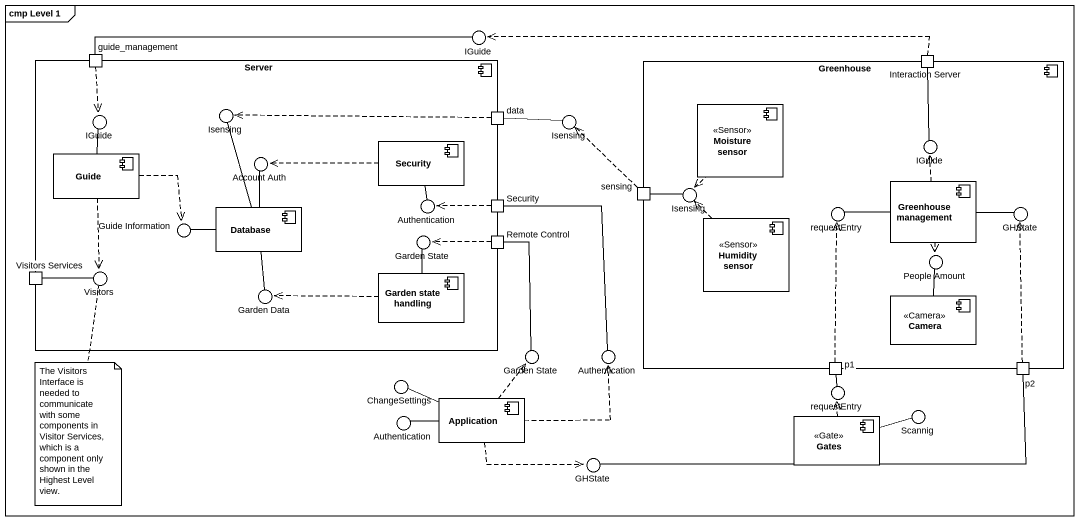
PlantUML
@startuml
mainframe cmp Level 1
() IGuide
component Server {
  port guide_management
  component Security
  port data
  component Guide
  component "Database" as Database_
  port "Security" as Security_2
  port "Remote Control" as Remote_Control
  port "Visitors Services" as Visitors_Services
  component "Garden state handling" as Garden_state_handling
}
component Greenhouse {
  port "Interaction Server" as Interaction_Server
  component "Moisture sensor" as Moisture_sensor <<Sensor>>
  component "Greenhouse management" as Greenhouse_management
  port sensing
  component "Humidity sensor" as Humidity_sensor <<Sensor>>
  component Camera <<Camera>>
  port p1
  port p2
}
() Isensing
() "IGuide" as IGuide_2
() "Isensing" as Isensing_2
() "IGuide" as IGuide_3
() "Account Auth" as Account_Auth
() "Guide Information" as Guide_Information
() Authentication
() "Isensing" as Isensing_3
() requestEntry
() GHState
() "Garden State" as Garden_State
() "People Amount" as People_Amount
() Visitors
() "Garden Data" as Garden_Data
() ChangeSettings
() "Garden State" as Garden_State_2
() "Authentication" as Authentication_2
() "Authentication" as Authentication_3
component Application
component Gates <<Gate>>
() "requestEntry" as requestEntry_2
() Scannig
() "GHState" as GHState_2
Server -up- Isensing
Server -left- IGuide_2
Greenhouse -up- IGuide_3
Server -up- Account_Auth
Server -left- Guide_Information
Server -right- Authentication
Greenhouse -left- Isensing_3
Greenhouse -left- requestEntry
Greenhouse -right- GHState
Server -right- Garden_State
Greenhouse -right- People_Amount
Server -left- Visitors
Server -- Garden_Data
guide_management -right- IGuide
guide_management ..> IGuide_2
Interaction_Server .left.> IGuide
Interaction_Server -- IGuide_3
Moisture_sensor ..> Isensing_3
Security .left.> Account_Auth
Security -- Authentication
data .left.> Isensing
data -right- Isensing_2
Guide -up- IGuide_2
Guide ..> Guide_Information
Guide ..> Visitors
Greenhouse_management .up.> IGuide_3
Greenhouse_management -left- requestEntry
Greenhouse_management -right- GHState
Greenhouse_management ..> People_Amount
Database_ -up- Isensing
Database_ -up- Account_Auth
Database_ -left- Guide_Information
Database_ -- Garden_Data
Security_2 .left.> Authentication
Security_2 -- Authentication_2
sensing .up.> Isensing_2
sensing -right- Isensing_3
Humidity_sensor .up.> Isensing_3
Remote_Control .left.> Garden_State
Remote_Control -- Garden_State_2
Visitors_Services -right- Visitors
Garden_state_handling -up- Garden_State
Garden_state_handling .left.> Garden_Data
Camera -up- People_Amount
p1 .up.> requestEntry
p1 -- requestEntry_2
p2 .up.> GHState
p2 -left- GHState_2
Application -left- ChangeSettings
Application .up.> Garden_State_2
Application .right.> Authentication_2
Application -left- Authentication_3
Application .right.> GHState_2
Gates .up.> requestEntry_2
Gates -right- Scannig
note bottom of Visitors : The Visitors Interface is needed to communicate with some components in Visitor Services, which is a component only shown in the Highest Level view.
@enduml
